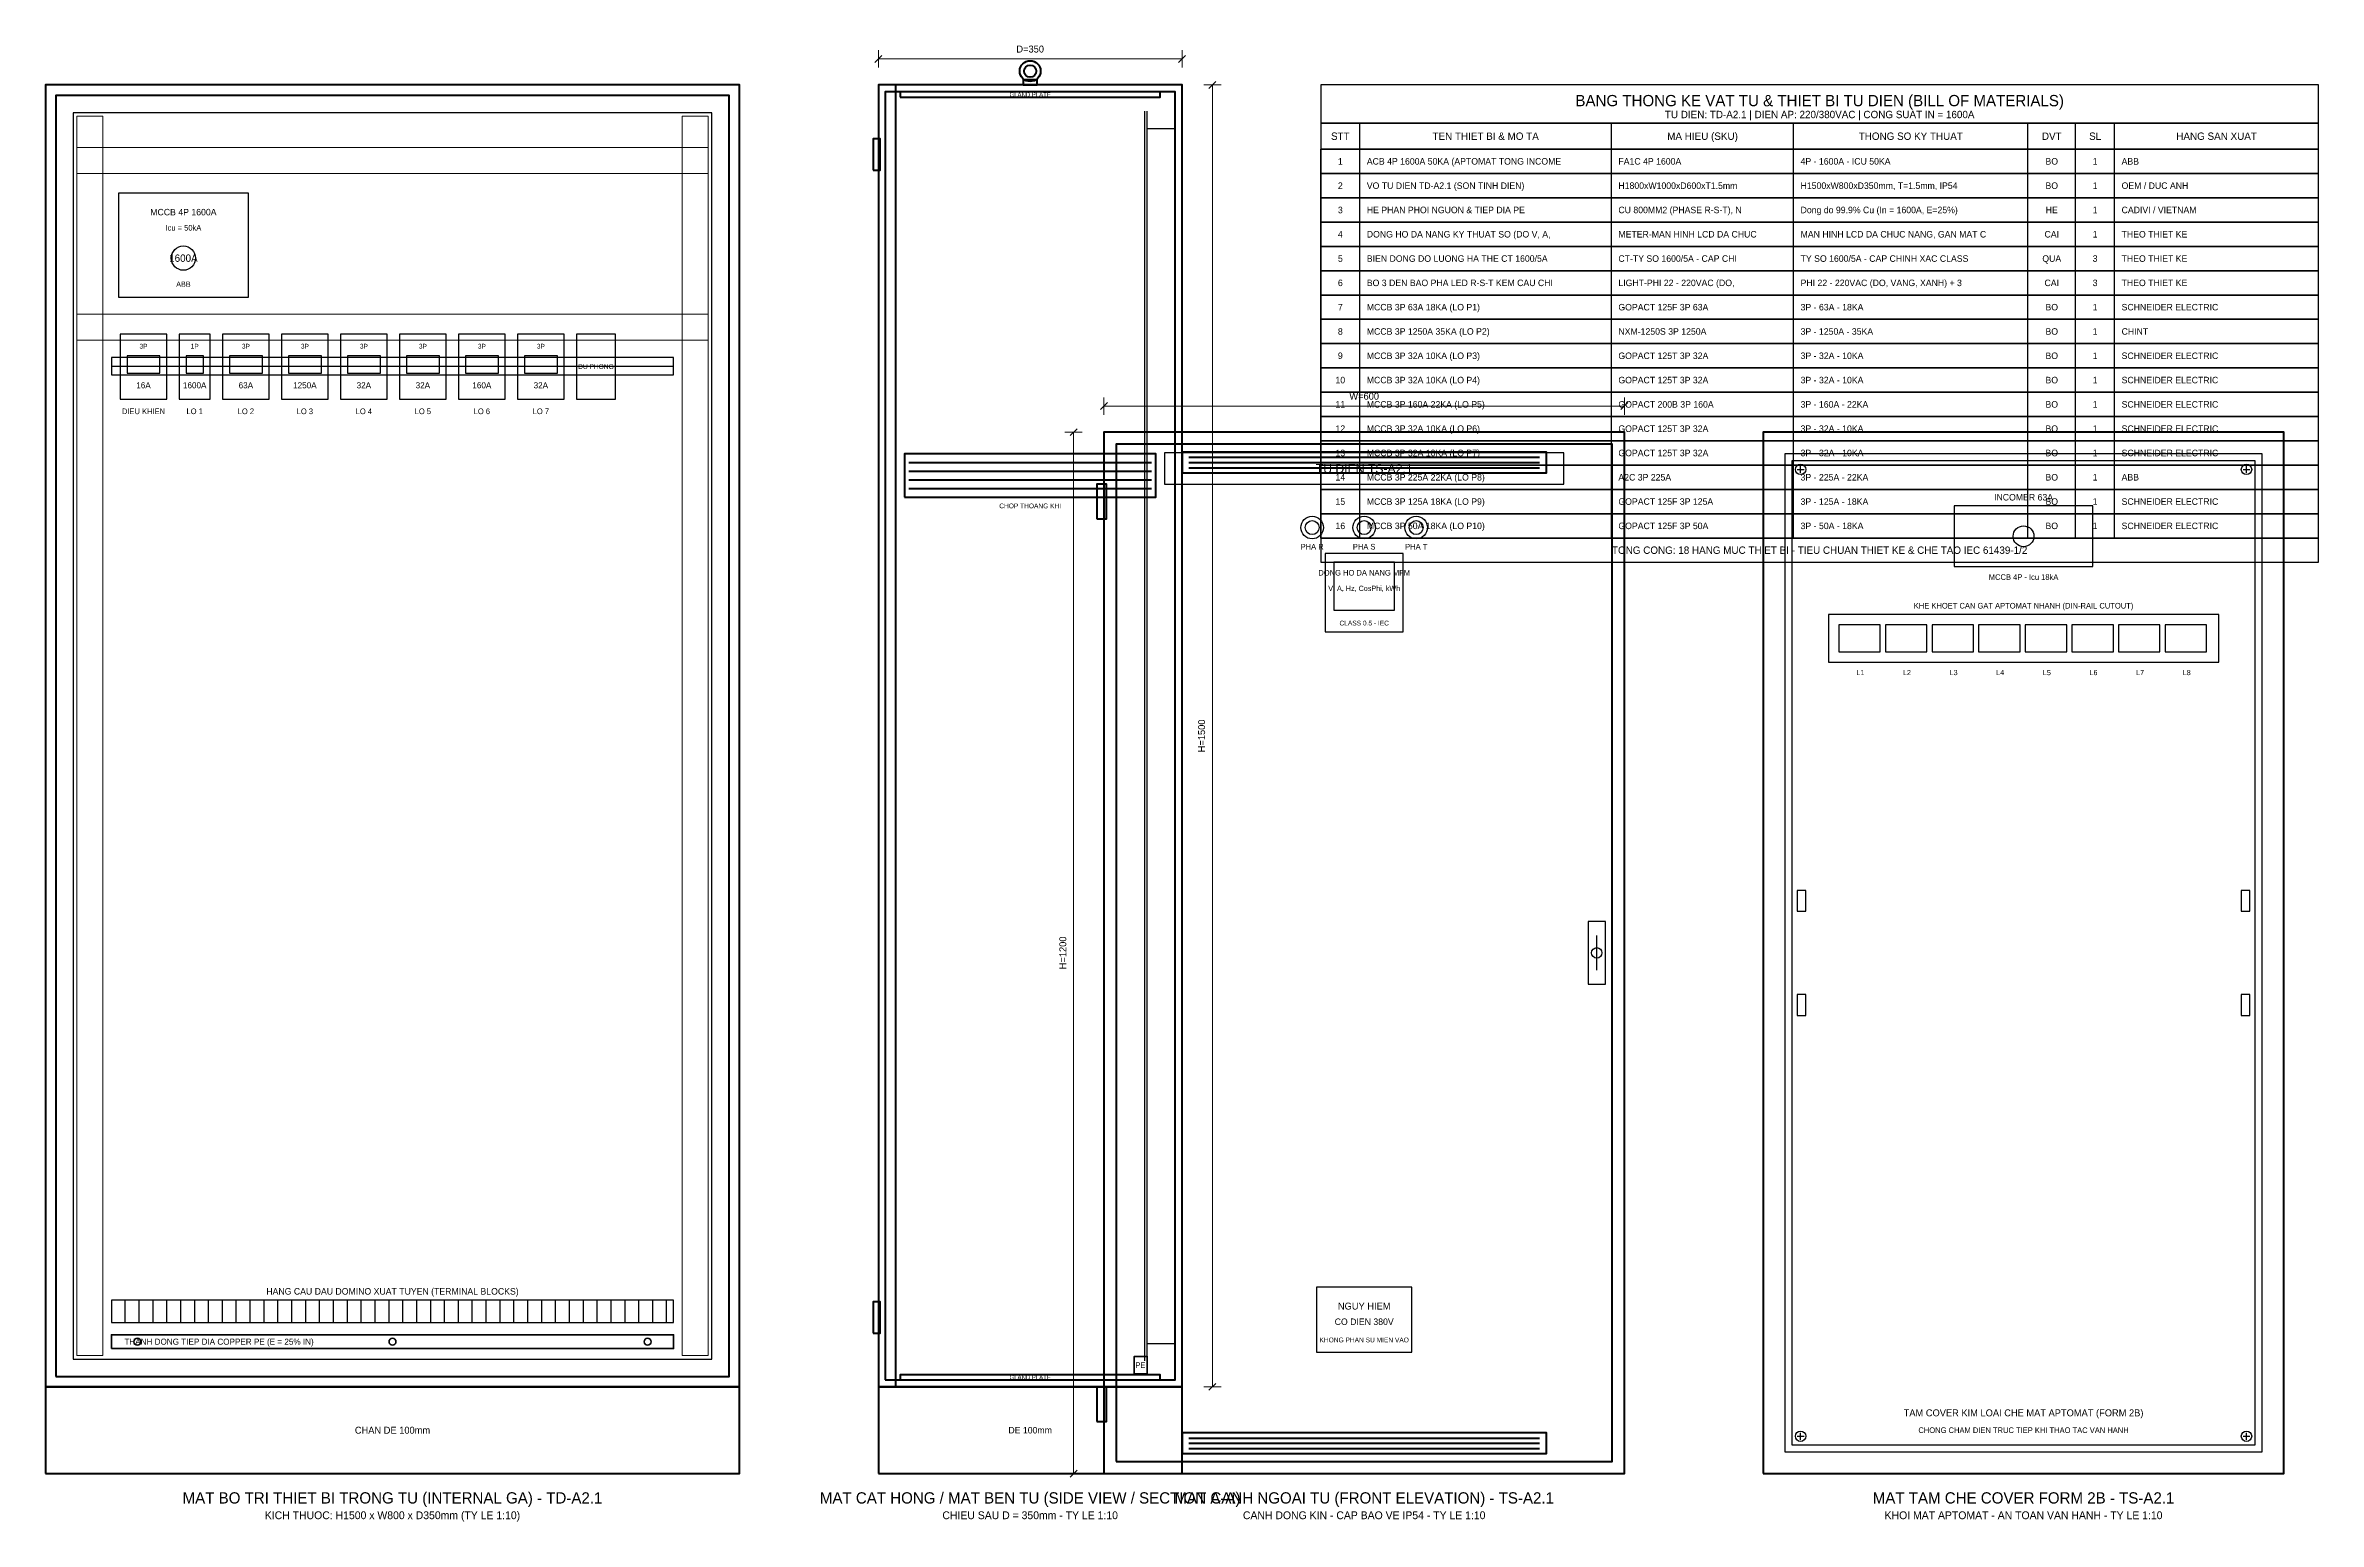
# Model space of a CAD drawing. Header units: metres. Extents: x 48 to 18260, y 45 to 1746.
# Drawn here: x 6560 to 9180, y 45 to 1746 of the extents above; entities that cross this region are included whole.
import ezdxf
from ezdxf.enums import TextEntityAlignment as Align

# ---------------------------------------------------------------- set-up
doc = ezdxf.new("R2010")
doc.units = ezdxf.units.M
for name, color, linetype, lineweight in [('0_COPPER', 3, 'Continuous', 35), ('0_DEVICES', 7, 'Continuous', 30), ('0_DIM', 1, 'Continuous', 15), ('0_DOOR_ITEMS', 1, 'Continuous', 25), ('0_DUCTS', 8, 'Continuous', 18), ('0_FRAME', 6, 'Continuous', 40), ('0_PLATE', 4, 'Continuous', 25), ('0_TABLE', 4, 'Continuous', 25), ('0_TABLE_HDR', 2, 'Continuous', 30), ('0_TEXT', 7, 'Continuous', 20), ('0_TEXT_TITLE', 3, 'Continuous', 30)]:
    doc.layers.add(name, color=color, linetype=linetype, lineweight=lineweight)

msp = doc.modelspace()

# ---------------------------------------------------------------- linework, layer by layer
at = {"layer": '0_COPPER', "color": 3}
for points in [[(6636, 244), (7284, 244), (7284, 260), (6636, 260), (6636, 244)], [(7815, 215), (7830, 215), (7830, 235), (7815, 235), (7815, 215)]]:
    msp.add_lwpolyline(points, close=True, dxfattribs=at)
for centre in [(6666, 252), (6960, 252), (7254, 252)]:
    msp.add_circle(centre, 4, dxfattribs=at)
at = {"layer": '0_DEVICES'}
for p, q in [((8348, 680), (8348, 720)), ((6652, 274), (6652, 300)), ((6668, 274), (6668, 300)), ((6684, 274), (6684, 300)), ((6700, 274), (6700, 300)), ((6716, 274), (6716, 300)), ((6732, 274), (6732, 300)), ((6748, 274), (6748, 300)), ((6764, 274), (6764, 300)), ((6780, 274), (6780, 300)), ((6796, 274), (6796, 300)), ((6812, 274), (6812, 300)), ((6828, 274), (6828, 300)), ((6844, 274), (6844, 300)), ((6860, 274), (6860, 300)), ((6876, 274), (6876, 300)), ((6892, 274), (6892, 300)), ((6908, 274), (6908, 300)), ((6924, 274), (6924, 300)), ((6940, 274), (6940, 300)), ((6956, 274), (6956, 300)), ((6972, 274), (6972, 300)), ((6988, 274), (6988, 300)), ((7004, 274), (7004, 300)), ((7020, 274), (7020, 300)), ((7036, 274), (7036, 300)), ((7052, 274), (7052, 300)), ((7068, 274), (7068, 300)), ((7084, 274), (7084, 300)), ((7100, 274), (7100, 300)), ((7116, 274), (7116, 300)), ((7132, 274), (7132, 300)), ((7148, 274), (7148, 300)), ((7164, 274), (7164, 300)), ((7180, 274), (7180, 300)), ((7196, 274), (7196, 300)), ((7212, 274), (7212, 300)), ((7228, 274), (7228, 300)), ((7244, 274), (7244, 300)), ((7260, 274), (7260, 300)), ((7276, 274), (7276, 300))]:
    msp.add_line(p, q, dxfattribs=at)
for points in [[(6644, 1455.5), (6794, 1455.5), (6794, 1575.5), (6644, 1575.5), (6644, 1455.5)], [(6646, 1338), (6700, 1338), (6700, 1413), (6646, 1413), (6646, 1338)], [(6714, 1338), (6750, 1338), (6750, 1413), (6714, 1413), (6714, 1338)], [(6764, 1338), (6818, 1338), (6818, 1413), (6764, 1413), (6764, 1338)], [(6832, 1338), (6886, 1338), (6886, 1413), (6832, 1413), (6832, 1338)], [(6900, 1338), (6954, 1338), (6954, 1413), (6900, 1413), (6900, 1338)], [(6968, 1338), (7022, 1338), (7022, 1413), (6968, 1413), (6968, 1338)], [(7036, 1338), (7090, 1338), (7090, 1413), (7036, 1413), (7036, 1338)], [(7104, 1338), (7158, 1338), (7158, 1413), (7104, 1413), (7104, 1338)], [(7172, 1338), (7217, 1338), (7217, 1413), (7172, 1413), (7172, 1338)], [(6654, 1368), (6692, 1368), (6692, 1388), (6654, 1388), (6654, 1368)], [(6722, 1368), (6742, 1368), (6742, 1388), (6722, 1388), (6722, 1368)], [(6772, 1368), (6810, 1368), (6810, 1388), (6772, 1388), (6772, 1368)], [(6840, 1368), (6878, 1368), (6878, 1388), (6840, 1388), (6840, 1368)], [(6908, 1368), (6946, 1368), (6946, 1388), (6908, 1388), (6908, 1368)], [(6976, 1368), (7014, 1368), (7014, 1388), (6976, 1388), (6976, 1368)], [(7044, 1368), (7082, 1368), (7082, 1388), (7044, 1388), (7044, 1368)], [(7112, 1368), (7150, 1368), (7150, 1388), (7112, 1388), (7112, 1368)], [(8760, 1145), (8920, 1145), (8920, 1215), (8760, 1215), (8760, 1145)], [(8615, 1035), (9065, 1035), (9065, 1090), (8615, 1090), (8615, 1035)], [(8627, 1047), (8674.8, 1047), (8674.8, 1078), (8627, 1078), (8627, 1047)], [(8680.8, 1047), (8728.5, 1047), (8728.5, 1078), (8680.8, 1078), (8680.8, 1047)], [(8734.5, 1047), (8782.2, 1047), (8782.2, 1078), (8734.5, 1078), (8734.5, 1047)], [(8788.2, 1047), (8836, 1047), (8836, 1078), (8788.2, 1078), (8788.2, 1047)], [(8842, 1047), (8889.8, 1047), (8889.8, 1078), (8842, 1078), (8842, 1047)], [(8895.8, 1047), (8943.5, 1047), (8943.5, 1078), (8895.8, 1078), (8895.8, 1047)], [(8949.5, 1047), (8997.2, 1047), (8997.2, 1078), (8949.5, 1078), (8949.5, 1047)], [(9003.2, 1047), (9051, 1047), (9051, 1078), (9003.2, 1078), (9003.2, 1047)], [(8579, 748), (8589, 748), (8589, 772), (8579, 772), (8579, 748)], [(9091, 748), (9101, 748), (9101, 772), (9091, 772), (9091, 748)], [(8338, 664), (8358, 664), (8358, 736), (8338, 736), (8338, 664)], [(8579, 628), (8589, 628), (8589, 652), (8579, 652), (8579, 628)], [(9091, 628), (9101, 628), (9101, 652), (9091, 652), (9091, 628)], [(6636, 274), (7284, 274), (7284, 300), (6636, 300), (6636, 274)]]:
    msp.add_lwpolyline(points, close=True, dxfattribs=at)
for centre, radius in [((6719, 1500.5), 14), ((8840, 1180), 12), ((8348, 700), 6)]:
    msp.add_circle(centre, radius, dxfattribs=at)
at = {"layer": '0_DIM', "color": 1}
for p, q in [((7516, 1726), (7524, 1734)), ((7520, 1720), (7520, 1740)), ((7520, 1730), (7870, 1730)), ((7866, 1726), (7874, 1734)), ((7870, 1720), (7870, 1740)), ((7901, 1696), (7909, 1704)), ((7895, 1700), (7915, 1700)), ((7905, 200), (7905, 1700)), ((7780, 1320), (7780, 1340)), ((8380, 1320), (8380, 1340)), ((7776, 1326), (7784, 1334)), ((7780, 1330), (8380, 1330)), ((8376, 1326), (8384, 1334)), ((7735, 1300), (7755, 1300)), ((7741, 1296), (7749, 1304)), ((7745, 100), (7745, 1300)), ((7895, 200), (7915, 200)), ((7901, 196), (7909, 204)), ((7735, 100), (7755, 100)), ((7741, 96), (7749, 104))]:
    msp.add_line(p, q, dxfattribs=at)
at = {"layer": '0_DOOR_ITEMS', "color": 7}
msp.add_lwpolyline([(8035, 1070), (8125, 1070), (8125, 1160), (8035, 1160), (8035, 1070)], close=True, dxfattribs=at)
at = {"layer": '0_DOOR_ITEMS', "color": 4}
msp.add_lwpolyline([(8045, 1095), (8115, 1095), (8115, 1150), (8045, 1150), (8045, 1095)], close=True, dxfattribs=at)
at = {"layer": '0_DOOR_ITEMS', "color": 2}
msp.add_lwpolyline([(8025, 240), (8135, 240), (8135, 315), (8025, 315), (8025, 240)], close=True, dxfattribs=at)
at = {"layer": '0_DOOR_ITEMS', "color": 1}
for radius in [13, 8]:
    msp.add_circle((8020, 1190), radius, dxfattribs=at)
at = {"layer": '0_DOOR_ITEMS', "color": 2}
for radius in [13, 8]:
    msp.add_circle((8080, 1190), radius, dxfattribs=at)
at = {"layer": '0_DOOR_ITEMS', "color": 3}
for radius in [13, 8]:
    msp.add_circle((8140, 1190), radius, dxfattribs=at)
at = {"layer": '0_DUCTS'}
for points in [[(6596, 236), (6626, 236), (6626, 1664), (6596, 1664), (6596, 236)], [(7294, 236), (7324, 236), (7324, 1664), (7294, 1664), (7294, 236)], [(6596, 1598), (7324, 1598), (7324, 1628), (6596, 1628), (6596, 1598)], [(6596, 1406), (7324, 1406), (7324, 1436), (6596, 1436), (6596, 1406)]]:
    msp.add_lwpolyline(points, close=True, dxfattribs=at)
at = {"layer": '0_FRAME'}
for p, q in [((7555, 1265), (7835, 1265)), ((7878, 1271), (8282, 1271)), ((7878, 1265), (8282, 1265)), ((7878, 1259), (8282, 1259)), ((7555, 1255), (7835, 1255)), ((7555, 1245), (7835, 1245)), ((7555, 1235), (7835, 1235)), ((7878, 141), (8282, 141)), ((7878, 135), (8282, 135)), ((7878, 129), (8282, 129))]:
    msp.add_line(p, q, dxfattribs=at)
for points in [[(7687, 1700), (7703, 1700), (7703, 1706), (7687, 1706), (7687, 1700)], [(6560, 200), (7360, 200), (7360, 1700), (6560, 1700), (6560, 200)], [(6572, 212), (7348, 212), (7348, 1688), (6572, 1688), (6572, 212)], [(7520, 200), (7870, 200), (7870, 1700), (7520, 1700), (7520, 200)], [(7520, 200), (7540, 200), (7540, 1700), (7520, 1700), (7520, 200)], [(7528, 208), (7862, 208), (7862, 1692), (7528, 1692), (7528, 208)], [(7545, 1686), (7845, 1686), (7845, 1692), (7545, 1692), (7545, 1686)], [(7514, 1602), (7522, 1602), (7522, 1638), (7514, 1638), (7514, 1602)], [(7780, 100), (8380, 100), (8380, 1300), (7780, 1300), (7780, 100)], [(7794, 114), (8366, 114), (8366, 1286), (7794, 1286), (7794, 114)], [(8540, 100), (9140, 100), (9140, 1300), (8540, 1300), (8540, 100)], [(7550, 1225), (7840, 1225), (7840, 1275), (7550, 1275), (7550, 1225)], [(7870, 1253), (8290, 1253), (8290, 1277), (7870, 1277), (7870, 1253)], [(7772, 1200), (7783, 1200), (7783, 1240), (7772, 1240), (7772, 1200)], [(7514, 262), (7522, 262), (7522, 298), (7514, 298), (7514, 262)], [(7545, 208), (7845, 208), (7845, 214), (7545, 214), (7545, 208)], [(6560, 100), (7360, 100), (7360, 200), (6560, 200), (6560, 100)], [(7520, 100), (7870, 100), (7870, 200), (7520, 200), (7520, 100)], [(7772, 160), (7783, 160), (7783, 200), (7772, 200), (7772, 160)], [(7870, 123), (8290, 123), (8290, 147), (7870, 147), (7870, 123)]]:
    msp.add_lwpolyline(points, close=True, dxfattribs=at)
for radius in [12, 7]:
    msp.add_circle((7695, 1716), radius, dxfattribs=at)
at = {"layer": '0_PLATE', "color": 4}
for p, q in [((7827, 230), (7827, 1670)), ((7830, 230), (7830, 1670)), ((7830, 1650), (7862, 1650)), ((8583, 1253), (8583, 1261)), ((9097, 1253), (9097, 1261)), ((8579, 1257), (8587, 1257)), ((9093, 1257), (9101, 1257)), ((7830, 250), (7862, 250)), ((8579, 143), (8587, 143)), ((8583, 139), (8583, 147)), ((9093, 143), (9101, 143)), ((9097, 139), (9097, 147))]:
    msp.add_line(p, q, dxfattribs=at)
at = {"layer": '0_PLATE'}
msp.add_line((6636, 1376), (7284, 1376), dxfattribs=at)
for points in [[(6592, 232), (7328, 232), (7328, 1668), (6592, 1668), (6592, 232)], [(6636, 1366), (7284, 1366), (7284, 1386), (6636, 1386), (6636, 1366)]]:
    msp.add_lwpolyline(points, close=True, dxfattribs=at)
at = {"layer": '0_PLATE', "color": 4}
for points in [[(7850, 1240), (8310, 1240), (8310, 1276), (7850, 1276), (7850, 1240)], [(8565, 125), (9115, 125), (9115, 1275), (8565, 1275), (8565, 125)], [(8573, 133), (9107, 133), (9107, 1267), (8573, 1267), (8573, 133)]]:
    msp.add_lwpolyline(points, close=True, dxfattribs=at)
for centre in [(8583, 1257), (9097, 1257), (8583, 143), (9097, 143)]:
    msp.add_circle(centre, 6, dxfattribs=at)
at = {"layer": '0_TABLE', "color": 4}
for p, q in [((8075, 1626), (8075, 1656)), ((8365, 1626), (8365, 1656)), ((8575, 1626), (8575, 1656)), ((8845, 1626), (8845, 1656)), ((8900, 1626), (8900, 1656)), ((8945, 1626), (8945, 1656)), ((8030, 1598), (8030, 1626)), ((8075, 1598), (8075, 1626)), ((8365, 1598), (8365, 1626)), ((8575, 1598), (8575, 1626)), ((8845, 1598), (8845, 1626)), ((8900, 1598), (8900, 1626)), ((8945, 1598), (8945, 1626)), ((8030, 1570), (8030, 1598)), ((8075, 1570), (8075, 1598)), ((8365, 1570), (8365, 1598)), ((8575, 1570), (8575, 1598)), ((8845, 1570), (8845, 1598)), ((8900, 1570), (8900, 1598)), ((8945, 1570), (8945, 1598)), ((8030, 1542), (8030, 1570)), ((8075, 1542), (8075, 1570)), ((8365, 1542), (8365, 1570)), ((8575, 1542), (8575, 1570)), ((8845, 1542), (8845, 1570)), ((8900, 1542), (8900, 1570)), ((8945, 1542), (8945, 1570)), ((8030, 1514), (8030, 1542)), ((8075, 1514), (8075, 1542)), ((8365, 1514), (8365, 1542)), ((8575, 1514), (8575, 1542)), ((8845, 1514), (8845, 1542)), ((8900, 1514), (8900, 1542)), ((8945, 1514), (8945, 1542)), ((8030, 1486), (8030, 1514)), ((8075, 1486), (8075, 1514)), ((8365, 1486), (8365, 1514)), ((8575, 1486), (8575, 1514)), ((8845, 1486), (8845, 1514)), ((8900, 1486), (8900, 1514)), ((8945, 1486), (8945, 1514)), ((8030, 1458), (8030, 1486)), ((8075, 1458), (8075, 1486)), ((8365, 1458), (8365, 1486)), ((8575, 1458), (8575, 1486)), ((8845, 1458), (8845, 1486)), ((8900, 1458), (8900, 1486)), ((8945, 1458), (8945, 1486)), ((8030, 1430), (8030, 1458)), ((8075, 1430), (8075, 1458)), ((8365, 1430), (8365, 1458)), ((8575, 1430), (8575, 1458)), ((8845, 1430), (8845, 1458)), ((8900, 1430), (8900, 1458)), ((8945, 1430), (8945, 1458)), ((8030, 1402), (8030, 1430)), ((8075, 1402), (8075, 1430)), ((8365, 1402), (8365, 1430)), ((8575, 1402), (8575, 1430)), ((8845, 1402), (8845, 1430)), ((8900, 1402), (8900, 1430)), ((8945, 1402), (8945, 1430)), ((8030, 1374), (8030, 1402)), ((8075, 1374), (8075, 1402)), ((8365, 1374), (8365, 1402)), ((8575, 1374), (8575, 1402)), ((8845, 1374), (8845, 1402)), ((8900, 1374), (8900, 1402)), ((8945, 1374), (8945, 1402)), ((8030, 1346), (8030, 1374)), ((8075, 1346), (8075, 1374)), ((8365, 1346), (8365, 1374)), ((8575, 1346), (8575, 1374)), ((8845, 1346), (8845, 1374)), ((8900, 1346), (8900, 1374)), ((8945, 1346), (8945, 1374)), ((8030, 1318), (8030, 1346)), ((8075, 1318), (8075, 1346)), ((8365, 1318), (8365, 1346)), ((8575, 1318), (8575, 1346)), ((8845, 1318), (8845, 1346)), ((8900, 1318), (8900, 1346)), ((8945, 1318), (8945, 1346)), ((8030, 1290), (8030, 1318)), ((8075, 1290), (8075, 1318)), ((8365, 1290), (8365, 1318)), ((8575, 1290), (8575, 1318)), ((8845, 1290), (8845, 1318)), ((8900, 1290), (8900, 1318)), ((8945, 1290), (8945, 1318)), ((8030, 1262), (8030, 1290)), ((8075, 1262), (8075, 1290)), ((8365, 1262), (8365, 1290)), ((8575, 1262), (8575, 1290)), ((8845, 1262), (8845, 1290)), ((8900, 1262), (8900, 1290)), ((8945, 1262), (8945, 1290)), ((8030, 1234), (8030, 1262)), ((8075, 1234), (8075, 1262)), ((8365, 1234), (8365, 1262)), ((8575, 1234), (8575, 1262)), ((8845, 1234), (8845, 1262)), ((8900, 1234), (8900, 1262)), ((8945, 1234), (8945, 1262)), ((8030, 1206), (8030, 1234)), ((8075, 1206), (8075, 1234)), ((8365, 1206), (8365, 1234)), ((8575, 1206), (8575, 1234)), ((8845, 1206), (8845, 1234)), ((8900, 1206), (8900, 1234)), ((8945, 1206), (8945, 1234)), ((8030, 1178), (8030, 1206)), ((8075, 1178), (8075, 1206)), ((8365, 1178), (8365, 1206)), ((8575, 1178), (8575, 1206)), ((8845, 1178), (8845, 1206)), ((8900, 1178), (8900, 1206)), ((8945, 1178), (8945, 1206))]:
    msp.add_line(p, q, dxfattribs=at)
for points in [[(8030, 1656), (9180, 1656), (9180, 1700), (8030, 1700), (8030, 1656)], [(8030, 1626), (9180, 1626), (9180, 1656), (8030, 1656), (8030, 1626)], [(8030, 1598), (9180, 1598), (9180, 1626), (8030, 1626), (8030, 1598)], [(8030, 1570), (9180, 1570), (9180, 1598), (8030, 1598), (8030, 1570)], [(8030, 1542), (9180, 1542), (9180, 1570), (8030, 1570), (8030, 1542)], [(8030, 1514), (9180, 1514), (9180, 1542), (8030, 1542), (8030, 1514)], [(8030, 1486), (9180, 1486), (9180, 1514), (8030, 1514), (8030, 1486)], [(8030, 1458), (9180, 1458), (9180, 1486), (8030, 1486), (8030, 1458)], [(8030, 1430), (9180, 1430), (9180, 1458), (8030, 1458), (8030, 1430)], [(8030, 1402), (9180, 1402), (9180, 1430), (8030, 1430), (8030, 1402)], [(8030, 1374), (9180, 1374), (9180, 1402), (8030, 1402), (8030, 1374)], [(8030, 1346), (9180, 1346), (9180, 1374), (8030, 1374), (8030, 1346)], [(8030, 1318), (9180, 1318), (9180, 1346), (8030, 1346), (8030, 1318)], [(8030, 1290), (9180, 1290), (9180, 1318), (8030, 1318), (8030, 1290)], [(8030, 1262), (9180, 1262), (9180, 1290), (8030, 1290), (8030, 1262)], [(8030, 1234), (9180, 1234), (9180, 1262), (8030, 1262), (8030, 1234)], [(8030, 1206), (9180, 1206), (9180, 1234), (8030, 1234), (8030, 1206)], [(8030, 1178), (9180, 1178), (9180, 1206), (8030, 1206), (8030, 1178)], [(8030, 1150), (9180, 1150), (9180, 1178), (8030, 1178), (8030, 1150)]]:
    msp.add_lwpolyline(points, close=True, dxfattribs=at)

# ---------------------------------------------------------------- texts
at = {"layer": '0_COPPER', "color": 3}
msp.add_text('THANH DONG TIEP DIA COPPER PE (E = 25% IN)', height=7, dxfattribs=at).set_placement((6651, 252), align=Align.MIDDLE_LEFT)
msp.add_text('PE', height=6.5, dxfattribs=at).set_placement((7822, 225), align=Align.MIDDLE_CENTER)
at = {"layer": '0_TABLE_HDR', "color": 2}
for s, height, p in [('BANG THONG KE VAT TU & THIET BI TU DIEN (BILL OF MATERIALS)', 13, (8605, 1682)), ('STT', 8.5, (8052.5, 1641)), ('TEN THIET BI & MO TA', 8.5, (8220, 1641)), ('MA HIEU (SKU)', 8.5, (8470, 1641)), ('THONG SO KY THUAT', 8.5, (8710, 1641)), ('DVT', 8.5, (8872.5, 1641)), ('SL', 8.5, (8922.5, 1641)), ('HANG SAN XUAT', 8.5, (9062.5, 1641)), ('TONG CONG: 18 HANG MUC THIET BI - TIEU CHUAN THIET KE & CHE TAO IEC 61439-1/2', 8.5, (8605, 1164))]:
    msp.add_text(s, height=height, dxfattribs=at).set_placement(p, align=Align.MIDDLE_CENTER)
at = {"layer": '0_TEXT', "color": 1}
for s, p in [('D=350', (7695, 1735)), ('W=600', (8080, 1335))]:
    msp.add_text(s, height=8, dxfattribs=at).set_placement(p, align=Align.BOTTOM_CENTER)
at = {"layer": '0_TEXT'}
for s, height, p in [('GLAND PLATE', 5, (7695, 1689)), ('TU DIEN: TD-A2.1 | DIEN AP: 220/380VAC | CONG SUAT IN = 1600A', 8.5, (8605, 1666)), ('MCCB 4P 1600A', 7.5, (6719, 1553.5)), ('Icu = 50kA', 6.5, (6719, 1535.5)), ('ABB', 6, (6719, 1470.5)), ('3P', 5.5, (6673, 1399)), ('1P', 5.5, (6732, 1399)), ('3P', 5.5, (6791, 1399)), ('3P', 5.5, (6859, 1399)), ('3P', 5.5, (6927, 1399)), ('3P', 5.5, (6995, 1399)), ('3P', 5.5, (7063, 1399)), ('3P', 5.5, (7131, 1399)), ('DU PHONG', 5.5, (7194.5, 1375.5)), ('CHOP THOANG KHI', 5.5, (7695, 1215)), ('MCCB 4P - Icu 18kA', 6.5, (8840, 1133)), ('V, A, Hz, CosPhi, kWh', 6, (8080, 1120)), ('KHE KHOET CAN GAT APTOMAT NHANH (DIN-RAIL CUTOUT)', 6.5, (8840, 1100)), ('CLASS 0.5 - IEC', 5.5, (8080, 1080)), ('HANG CAU DAU DOMINO XUAT TUYEN (TERMINAL BLOCKS)', 7.5, (6960, 310)), ('GLAND PLATE', 5, (7695, 211)), ('CHAN DE 100mm', 8, (6960, 150)), ('DE 100mm', 7.5, (7695, 150)), ('CHONG CHAM DIEN TRUC TIEP KHI THAO TAC VAN HANH', 6.5, (8840, 150)), ('KICH THUOC: H1500 x W800 x D350mm (TY LE 1:10)', 9, (6960, 52)), ('CHIEU SAU D = 350mm - TY LE 1:10', 9, (7695, 52)), ('CANH DONG KIN - CAP BAO VE IP54 - TY LE 1:10', 9, (8080, 52)), ('KHOI MAT APTOMAT - AN TOAN VAN HANH - TY LE 1:10', 9, (8840, 52))]:
    msp.add_text(s, height=height, dxfattribs=at).set_placement(p, align=Align.MIDDLE_CENTER)
at = {"layer": '0_TEXT', "color": 7}
for s, p in [('1', (8052.5, 1612)), ('BO', (8872.5, 1612)), ('1', (8922.5, 1612)), ('2', (8052.5, 1584)), ('BO', (8872.5, 1584)), ('1', (8922.5, 1584)), ('3', (8052.5, 1556)), ('HE', (8872.5, 1556)), ('1', (8922.5, 1556)), ('4', (8052.5, 1528)), ('CAI', (8872.5, 1528)), ('1', (8922.5, 1528)), ('5', (8052.5, 1500)), ('QUA', (8872.5, 1500)), ('3', (8922.5, 1500)), ('6', (8052.5, 1472)), ('CAI', (8872.5, 1472)), ('3', (8922.5, 1472)), ('7', (8052.5, 1444)), ('BO', (8872.5, 1444)), ('1', (8922.5, 1444)), ('8', (8052.5, 1416)), ('BO', (8872.5, 1416)), ('1', (8922.5, 1416)), ('9', (8052.5, 1388)), ('BO', (8872.5, 1388)), ('1', (8922.5, 1388)), ('10', (8052.5, 1360)), ('BO', (8872.5, 1360)), ('1', (8922.5, 1360)), ('11', (8052.5, 1332)), ('BO', (8872.5, 1332)), ('1', (8922.5, 1332)), ('12', (8052.5, 1304)), ('BO', (8872.5, 1304)), ('1', (8922.5, 1304)), ('13', (8052.5, 1276)), ('BO', (8872.5, 1276)), ('1', (8922.5, 1276)), ('14', (8052.5, 1248)), ('BO', (8872.5, 1248)), ('1', (8922.5, 1248)), ('15', (8052.5, 1220)), ('BO', (8872.5, 1220)), ('1', (8922.5, 1220)), ('16', (8052.5, 1192)), ('BO', (8872.5, 1192)), ('1', (8922.5, 1192))]:
    msp.add_text(s, height=7.5, dxfattribs=at).set_placement(p, align=Align.MIDDLE_CENTER)
for s, p in [('ACB 4P 1600A 50KA (APTOMAT TONG INCOME', (8083, 1612)), ('FA1C 4P 1600A', (8373, 1612)), ('4P - 1600A - ICU 50KA', (8583, 1612)), ('VO TU DIEN TD-A2.1 (SON TINH DIEN)', (8083, 1584)), ('H1800xW1000xD600xT1.5mm', (8373, 1584)), ('H1500xW800xD350mm, T=1.5mm, IP54', (8583, 1584)), ('HE PHAN PHOI NGUON & TIEP DIA PE', (8083, 1556)), ('CU 800MM2 (PHASE R-S-T), N', (8373, 1556)), ('Dong do 99.9% Cu (In = 1600A, E=25%)', (8583, 1556)), ('DONG HO DA NANG KY THUAT SO (DO V, A, ', (8083, 1528)), ('METER-MAN HINH LCD DA CHUC', (8373, 1528)), ('MAN HINH LCD DA CHUC NANG, GAN MAT C', (8583, 1528)), ('BIEN DONG DO LUONG HA THE CT 1600/5A', (8083, 1500)), ('CT-TY SO 1600/5A - CAP CHI', (8373, 1500)), ('TY SO 1600/5A - CAP CHINH XAC CLASS ', (8583, 1500)), ('BO 3 DEN BAO PHA LED R-S-T KEM CAU CHI', (8083, 1472)), ('LIGHT-PHI 22 - 220VAC (DO,', (8373, 1472)), ('PHI 22 - 220VAC (DO, VANG, XANH) + 3', (8583, 1472)), ('MCCB 3P 63A 18KA (LO P1)', (8083, 1444)), ('GOPACT 125F 3P 63A', (8373, 1444)), ('3P - 63A - 18KA', (8583, 1444)), ('MCCB 3P 1250A 35KA (LO P2)', (8083, 1416)), ('NXM-1250S 3P 1250A', (8373, 1416)), ('3P - 1250A - 35KA', (8583, 1416)), ('MCCB 3P 32A 10KA (LO P3)', (8083, 1388)), ('GOPACT 125T 3P 32A', (8373, 1388)), ('3P - 32A - 10KA', (8583, 1388)), ('MCCB 3P 32A 10KA (LO P4)', (8083, 1360)), ('GOPACT 125T 3P 32A', (8373, 1360)), ('3P - 32A - 10KA', (8583, 1360)), ('MCCB 3P 160A 22KA (LO P5)', (8083, 1332)), ('GOPACT 200B 3P 160A', (8373, 1332)), ('3P - 160A - 22KA', (8583, 1332)), ('MCCB 3P 32A 10KA (LO P6)', (8083, 1304)), ('GOPACT 125T 3P 32A', (8373, 1304)), ('3P - 32A - 10KA', (8583, 1304)), ('MCCB 3P 32A 10KA (LO P7)', (8083, 1276)), ('GOPACT 125T 3P 32A', (8373, 1276)), ('3P - 32A - 10KA', (8583, 1276)), ('MCCB 3P 225A 22KA (LO P8)', (8083, 1248)), ('A2C 3P 225A', (8373, 1248)), ('3P - 225A - 22KA', (8583, 1248)), ('MCCB 3P 125A 18KA (LO P9)', (8083, 1220)), ('GOPACT 125F 3P 125A', (8373, 1220)), ('3P - 125A - 18KA', (8583, 1220)), ('MCCB 3P 50A 18KA (LO P10)', (8083, 1192)), ('GOPACT 125F 3P 50A', (8373, 1192)), ('3P - 50A - 18KA', (8583, 1192))]:
    msp.add_text(s, height=7.5, dxfattribs=at).set_placement(p, align=Align.MIDDLE_LEFT)
at = {"layer": '0_TEXT', "color": 3}
for s, p in [('ABB', (8953, 1612)), ('OEM / DUC ANH', (8953, 1584)), ('CADIVI / VIETNAM', (8953, 1556)), ('THEO THIET KE', (8953, 1528)), ('THEO THIET KE', (8953, 1500)), ('THEO THIET KE', (8953, 1472)), ('SCHNEIDER ELECTRIC', (8953, 1444)), ('CHINT', (8953, 1416)), ('SCHNEIDER ELECTRIC', (8953, 1388)), ('SCHNEIDER ELECTRIC', (8953, 1360)), ('SCHNEIDER ELECTRIC', (8953, 1332)), ('SCHNEIDER ELECTRIC', (8953, 1304)), ('SCHNEIDER ELECTRIC', (8953, 1276)), ('ABB', (8953, 1248)), ('SCHNEIDER ELECTRIC', (8953, 1220)), ('SCHNEIDER ELECTRIC', (8953, 1192))]:
    msp.add_text(s, height=7.5, dxfattribs=at).set_placement(p, align=Align.MIDDLE_LEFT)
at = {"layer": '0_TEXT', "color": 1}
msp.add_text('PHA R', height=6.5, dxfattribs=at).set_placement((8020, 1168), align=Align.MIDDLE_CENTER)
at = {"layer": '0_TEXT', "color": 2}
for s, height, p in [('PHA S', 6.5, (8080, 1168)), ('KHONG PHAN SU MIEN VAO', 5.5, (8080, 254))]:
    msp.add_text(s, height=height, dxfattribs=at).set_placement(p, align=Align.MIDDLE_CENTER)
at = {"layer": '0_TEXT', "color": 3}
msp.add_text('PHA T', height=6.5, dxfattribs=at).set_placement((8140, 1168), align=Align.MIDDLE_CENTER)
at = {"layer": '0_TEXT', "color": 1}
for s, p in [('H=1500', (7899, 950)), ('H=1200', (7739, 700))]:
    msp.add_text(s, height=8, rotation=90, dxfattribs=at).set_placement(p, align=Align.BOTTOM_CENTER)
at = {"layer": '0_TEXT_TITLE'}
for s, height, p in [('1600A', 8.5, (6719, 1500.5)), ('16A', 7, (6673, 1354)), ('1600A', 7, (6732, 1354)), ('63A', 7, (6791, 1354)), ('1250A', 7, (6859, 1354)), ('32A', 7, (6927, 1354)), ('32A', 7, (6995, 1354)), ('160A', 7, (7063, 1354)), ('32A', 7, (7131, 1354)), ('DIEU KHIEN', 6.5, (6673, 1324)), ('LO 1', 6.5, (6732, 1324)), ('LO 2', 6.5, (6791, 1324)), ('LO 3', 6.5, (6859, 1324)), ('LO 4', 6.5, (6927, 1324)), ('LO 5', 6.5, (6995, 1324)), ('LO 6', 6.5, (7063, 1324)), ('LO 7', 6.5, (7131, 1324)), ('MAT BO TRI THIET BI TRONG TU (INTERNAL GA) - TD-A2.1', 13, (6960, 72)), ('MAT CAT HONG / MAT BEN TU (SIDE VIEW / SECTION A-A)', 13, (7695, 72)), ('MAT CANH NGOAI TU (FRONT ELEVATION) - TS-A2.1', 13, (8080, 72)), ('MAT TAM CHE COVER FORM 2B - TS-A2.1', 13, (8840, 72))]:
    msp.add_text(s, height=height, dxfattribs=at).set_placement(p, align=Align.MIDDLE_CENTER)
at = {"layer": '0_TEXT_TITLE', "color": 3}
for s, height, p in [('TU DIEN TS-A2.1', 10.5, (8080, 1258)), ('INCOMER 63A', 7.5, (8840, 1225)), ('DONG HO DA NANG MFM', 6.5, (8080, 1138)), ('L1', 6, (8651.9, 1023)), ('L2', 6, (8705.6, 1023)), ('L3', 6, (8759.4, 1023)), ('L4', 6, (8813.1, 1023)), ('L5', 6, (8866.9, 1023)), ('L6', 6, (8920.6, 1023)), ('L7', 6, (8974.4, 1023)), ('L8', 6, (9028.1, 1023)), ('TAM COVER KIM LOAI CHE MAT APTOMAT (FORM 2B)', 8, (8840, 170))]:
    msp.add_text(s, height=height, dxfattribs=at).set_placement(p, align=Align.MIDDLE_CENTER)
at = {"layer": '0_TEXT_TITLE', "color": 1}
for s, height, p in [('NGUY HIEM', 8, (8080, 293)), ('CO DIEN 380V', 7.5, (8080, 275))]:
    msp.add_text(s, height=height, dxfattribs=at).set_placement(p, align=Align.MIDDLE_CENTER)

doc.saveas('drawing.dxf')
